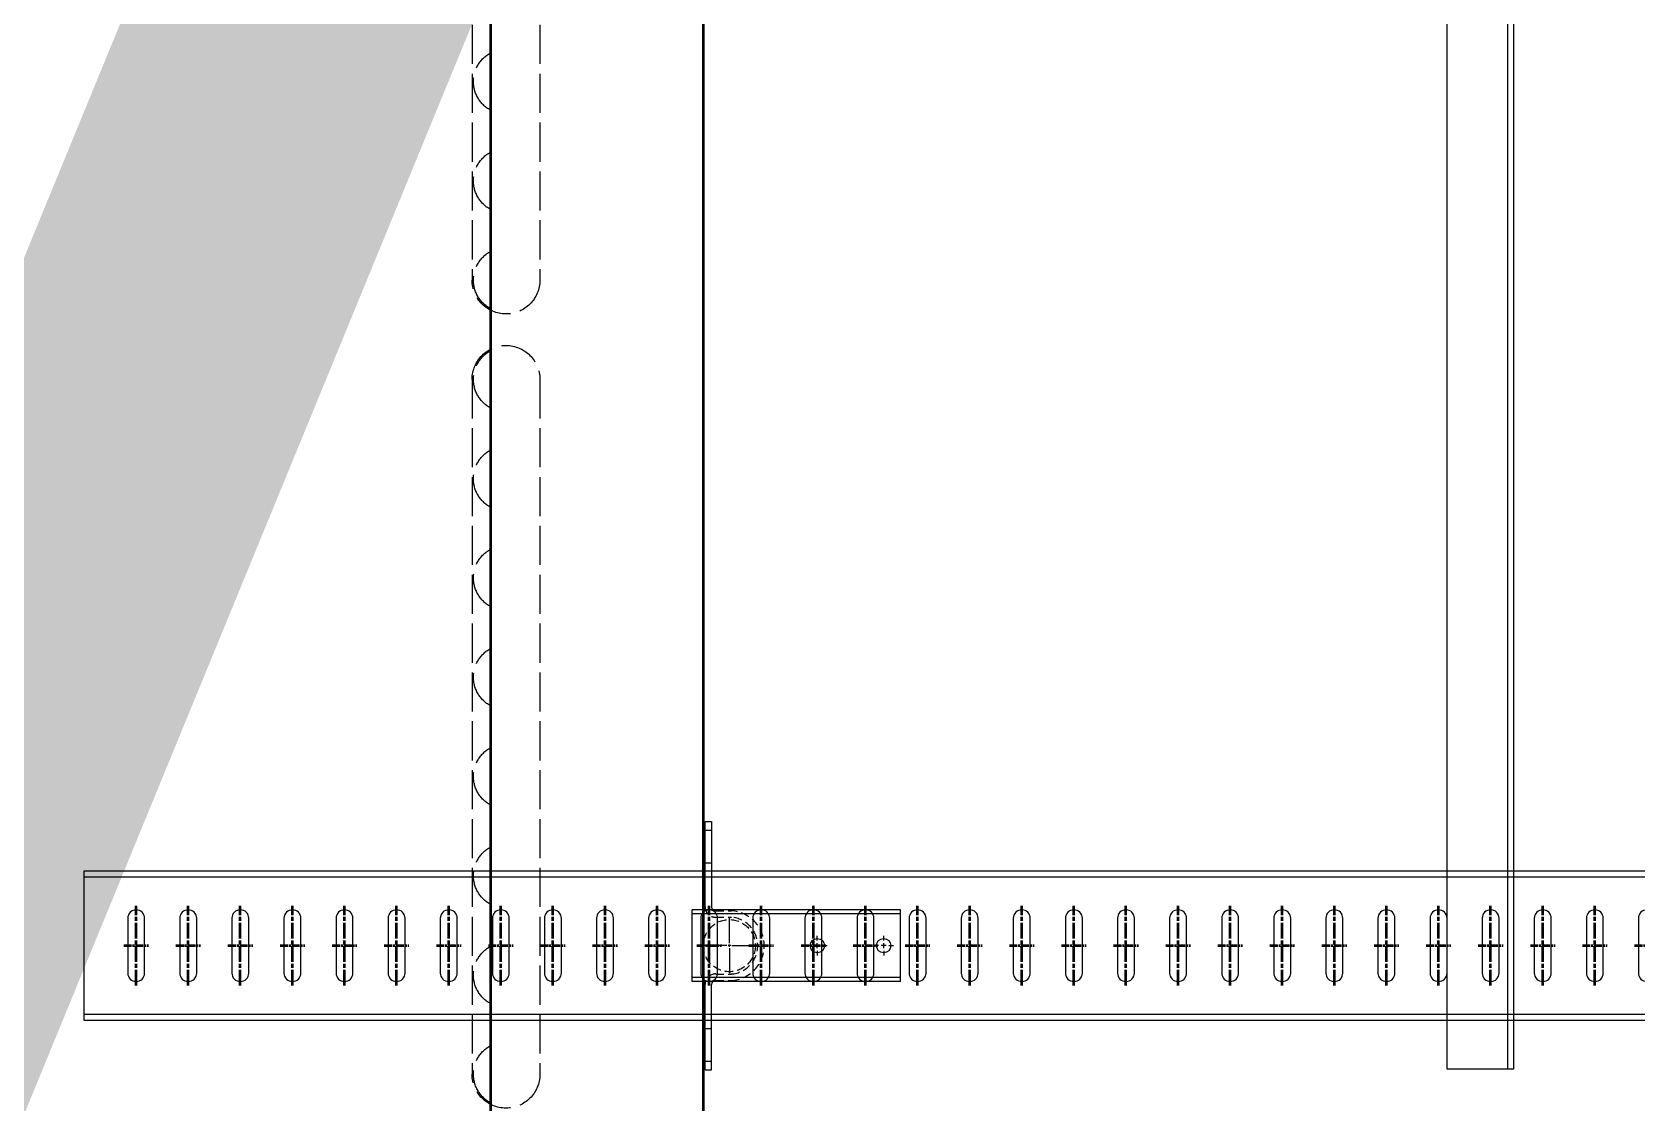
# Model space of a CAD drawing. Header units: millimetres. Extents: x -677815 to 476396, y -125373 to 39000.
# Drawn here: x 468856 to 470089, y -37200 to -36378 of the extents above; entities that cross this region are included whole.
import ezdxf

# ---------------------------------------------------------------- set-up
doc = ezdxf.new("R2010")
doc.units = ezdxf.units.MM
for name, pattern in [('Xref Rapid Pick$0$AM_ISO02W050', [7.5, 6, -1.5]), ('Xref Rapid Pick$0$AM_ISO08W050', [18, 12, -1.5, 3, -1.5]), ('Xref Rapid Pick$0$AM_ISO08W050x2', [9, 6, -0.75, 1.5, -0.75]), ('Xref Rapid Pick$0$MultiDeck$0$Conveyor - Ground 940 aisles$0$HIDDEN', [9.525, 6.35, -3.175])]:
    doc.linetypes.add(name, pattern=pattern)
for name, color, linetype, lineweight in [('AM_BOR', 4, 'Continuous', 25), ('Xref Rapid Pick$0$Center', 7, 'Xref Rapid Pick$0$AM_ISO08W050', 50), ('Xref Rapid Pick$0$Conv - Order Out', 5, 'Continuous', 50), ('Xref Rapid Pick$0$Conv- Product Out', 6, 'Continuous', 25), ('Xref Rapid Pick$0$Hidden', 9, 'Xref Rapid Pick$0$AM_ISO02W050', 25), ('Xref Rapid Pick$0$Side Channel', 1, 'Continuous', 25)]:
    doc.layers.add(name, color=color, linetype=linetype, lineweight=lineweight)
doc.layers.add('Xref Rapid Pick$0$MultiDeck$0$Conveyor - Ground 940 aisles$0$D', color=7, linetype='Continuous')
doc.layers.add('Xref Rapid Pick$0$MultiDeck$0$Conveyor - Ground 940 aisles$0$H', color=7, linetype='Xref Rapid Pick$0$MultiDeck$0$Conveyor - Ground 940 aisles$0$HIDDEN')

# ---------------------------------------------------------------- blocks, each defined once
blk = doc.blocks.new('*U861')
blk.add_lwpolyline([(0, 0), (1219.2, 0), (1219.2, -163.5), (0, -163.5)], close=True)
at = {"layer": 'Xref Rapid Pick$0$Hidden', "ltscale": 5}
for p, q in [((38.1, 14), (571.5, 14)), ((647.7, 14), (1181.1, 14)), ((38.1, -38), (571.5, -38)), ((647.7, -38), (1181.1, -38))]:
    blk.add_line(p, q, dxfattribs=at)
for centre, radius, start, end in [((38.1, -12), 26, 90, 270), ((38.1, -12), 25, 28.6854, 151.3146), ((114.3, -12), 25, 28.6854, 151.3146), ((190.5, -12), 25, 28.6854, 151.3146), ((266.7, -12), 25, 28.6854, 151.3146), ((342.9, -12), 25, 28.6854, 151.3146), ((419.1, -12), 25, 28.6854, 151.3146), ((495.3, -12), 25, 28.6854, 151.3146), ((571.5, -12), 25, 28.6854, 151.3146), ((571.5, -12), 26, 270, 90), ((647.7, -12), 26, 90, 270), ((647.7, -12), 25, 28.6854, 151.3146), ((723.9, -12), 25, 28.6854, 151.3146), ((800.1, -12), 25, 28.6854, 151.3146), ((876.3, -12), 25, 28.6854, 151.3146), ((952.5, -12), 25, 28.6854, 151.3146), ((1028.7, -12), 25, 28.6854, 151.3146), ((1104.9, -12), 25, 28.6854, 151.3146), ((1181.1, -12), 25, 28.6854, 151.3146), ((1181.1, -12), 26, 270, 90)]:
    blk.add_arc(centre, radius, start, end, dxfattribs=at)
blk = doc.blocks.new('*U869')
for p, q in [((-27.5, 28.5), (27.5, 28.5)), ((-27.5, -131.5), (-27.5, 28.5)), ((-24.5, -131.5), (-24.5, 28.5)), ((24.5, -131.5), (24.5, 28.5)), ((27.5, -131.5), (27.5, 28.5)), ((-95.2, 18.7), (-29.9, 18.7)), ((-95.2, 18.7), (-95.2, 13.7)), ((-95.2, 13.7), (-29.9, 13.7)), ((30, 18.7), (95.2, 18.7)), ((95.2, 13.7), (30, 13.7)), ((95.2, 18.7), (95.2, 13.7)), ((-27.5, -131.5), (27.5, -131.5))]:
    blk.add_line(p, q)
for centre in [(0, -67.5), (0, -118.5)]:
    blk.add_circle(centre, 5.5)
for centre, start, end in [((-29.9, 10.5), 0, 90), ((30, 10.5), 90, 180)]:
    blk.add_arc(centre, 3.2, start, end)
at = {"layer": 'Xref Rapid Pick$0$MultiDeck$0$Conveyor - Ground 940 aisles$0$D'}
for p, q in [((0, 2), (0, 21)), ((-2, 0), (-21, 0)), ((-1, 0), (1, 0)), ((0, -1), (0, 1)), ((2, 0), (21, 0)), ((0, -2), (0, -21)), ((0, -63.5), (0, -60)), ((-4, -67.5), (-7.5, -67.5)), ((-2, -67.5), (2, -67.5)), ((0, -69.5), (0, -65.5)), ((0, -71.5), (0, -75)), ((4, -67.5), (7.5, -67.5)), ((-4, -118.5), (-7.5, -118.5)), ((-2, -118.5), (2, -118.5)), ((0, -114.5), (0, -111)), ((0, -120.5), (0, -116.5)), ((0, -122.5), (0, -126)), ((4, -118.5), (7.5, -118.5))]:
    blk.add_line(p, q, dxfattribs=at)
at = {"layer": 'Xref Rapid Pick$0$MultiDeck$0$Conveyor - Ground 940 aisles$0$D', "linetype": 'Xref Rapid Pick$0$MultiDeck$0$Conveyor - Ground 940 aisles$0$HIDDEN'}
for p, q in [((-26.8, 10.5), (-26.8, -1.6)), ((-21.8, 10.5), (-21.8, -1.5)), ((21.8, 10.5), (21.8, -1.5)), ((26.8, 10.5), (26.8, -1.6))]:
    blk.add_line(p, q, dxfattribs=at)
blk.add_circle((0, 0), 20, dxfattribs=at)
for centre, radius, start, end in [((-29.9, 10.5), 8.2, 0, 90), ((30, 10.5), 8.2, 90, 180), ((0, 0), 26.8, 183.5004, 356.4996), ((0, 0), 21.8, 183.8813, 356.1187)]:
    blk.add_arc(centre, radius, start, end, dxfattribs=at)
at = {"layer": 'Xref Rapid Pick$0$MultiDeck$0$Conveyor - Ground 940 aisles$0$H'}
for p, q in [((-88.7, 18.7), (-88.7, 13.7)), ((-63.7, 18.7), (-63.7, 13.7)), ((63.7, 18.7), (63.7, 13.7)), ((88.7, 18.7), (88.7, 13.7))]:
    blk.add_line(p, q, dxfattribs=at)
blk = doc.blocks.new('Xref Rapid Pick$0$SLOT (0deg)')
blk.add_lwpolyline([(-21, 6.5, 1), (-21, -6.5), (21, -6.5, 1), (21, 6.5)], format="xyb", close=True)
at = {"layer": 'Xref Rapid Pick$0$Center', "lineweight": 50}
blk.add_line((-30.5, 0), (30.5, 0), dxfattribs=at)
at = {"layer": 'Xref Rapid Pick$0$Center', "linetype": 'Xref Rapid Pick$0$AM_ISO08W050x2', "lineweight": 50}
blk.add_line((0, 9.5), (0, -9.5), dxfattribs=at)
blk = doc.blocks.new('*U917')
for p, q in [((-52.5, 2408), (-52.5, 8)), ((52.5, 8), (52.5, 2408))]:
    blk.add_line(p, q)
blk.add_lwpolyline([(-57.5, 2408), (57.5, 2408), (57.5, 8), (-57.5, 8)], close=True)
for name, p in [('Xref Rapid Pick$0$SLOT (0deg)', (0, 2368)), ('Xref Rapid Pick$0$SLOT (0deg)', (0, 2328)), ('Xref Rapid Pick$0$SLOT (0deg)', (0, 2288)), ('Xref Rapid Pick$0$SLOT (0deg)', (0, 2248)), ('Xref Rapid Pick$0$SLOT (0deg)', (0, 2208)), ('Xref Rapid Pick$0$SLOT (0deg)', (0, 2168)), ('Xref Rapid Pick$0$SLOT (0deg)', (0, 2128)), ('Xref Rapid Pick$0$SLOT (0deg)', (0, 2088)), ('Xref Rapid Pick$0$SLOT (0deg)', (0, 2048)), ('Xref Rapid Pick$0$SLOT (0deg)', (0, 2008)), ('Xref Rapid Pick$0$SLOT (0deg)', (0, 1968)), ('*U869', (0, 1912.5)), ('Xref Rapid Pick$0$SLOT (0deg)', (0, 1928)), ('Xref Rapid Pick$0$SLOT (0deg)', (0, 1888)), ('Xref Rapid Pick$0$SLOT (0deg)', (0, 1848)), ('Xref Rapid Pick$0$SLOT (0deg)', (0, 1808)), ('Xref Rapid Pick$0$SLOT (0deg)', (0, 1768)), ('Xref Rapid Pick$0$SLOT (0deg)', (0, 1728)), ('Xref Rapid Pick$0$SLOT (0deg)', (0, 1688)), ('Xref Rapid Pick$0$SLOT (0deg)', (0, 1648)), ('Xref Rapid Pick$0$SLOT (0deg)', (0, 1608)), ('Xref Rapid Pick$0$SLOT (0deg)', (0, 1568)), ('Xref Rapid Pick$0$SLOT (0deg)', (0, 1528)), ('Xref Rapid Pick$0$SLOT (0deg)', (0, 1488)), ('Xref Rapid Pick$0$SLOT (0deg)', (0, 1448)), ('Xref Rapid Pick$0$SLOT (0deg)', (0, 1408)), ('Xref Rapid Pick$0$SLOT (0deg)', (0, 1368)), ('Xref Rapid Pick$0$SLOT (0deg)', (0, 1328)), ('Xref Rapid Pick$0$SLOT (0deg)', (0, 1288)), ('Xref Rapid Pick$0$SLOT (0deg)', (0, 1248)), ('Xref Rapid Pick$0$SLOT (0deg)', (0, 1208))]:
    blk.add_blockref(name, p)
blk = doc.blocks.new('Xref Rapid Pick')
at = {"layer": 'Xref Rapid Pick$0$Conv- Product Out'}
for p, q in [((469943, -37173.8), (469943, -35780.8)), ((469989.3, -35780.8), (469989.3, -37173.8)), ((469993.8, -35780.8), (469993.8, -37173.8)), ((469993.8, -37173.8), (469943, -37173.8))]:
    blk.add_line(p, q, dxfattribs=at)
at = {"layer": 'Xref Rapid Pick$0$Side Channel', "const_width": 250}
blk.add_lwpolyline([(472738, -27419.2), (467789.3, -39461.5)], dxfattribs=at)
at = {"layer": 'Xref Rapid Pick$0$Conv - Order Out', "xscale": -1, "rotation": 90}
blk.add_blockref('*U861', (469208.3, -35996.6), dxfattribs=at)
at = {"layer": 'Xref Rapid Pick$0$Conv- Product Out', "rotation": 89.99999999999999}
blk.add_blockref('*U917', (471304.3, -37079), dxfattribs=at)

msp = doc.modelspace()

# ---------------------------------------------------------------- block references
at = {"layer": 'AM_BOR'}
msp.add_blockref('Xref Rapid Pick', (0, 0), dxfattribs=at)

doc.saveas('drawing.dxf')
